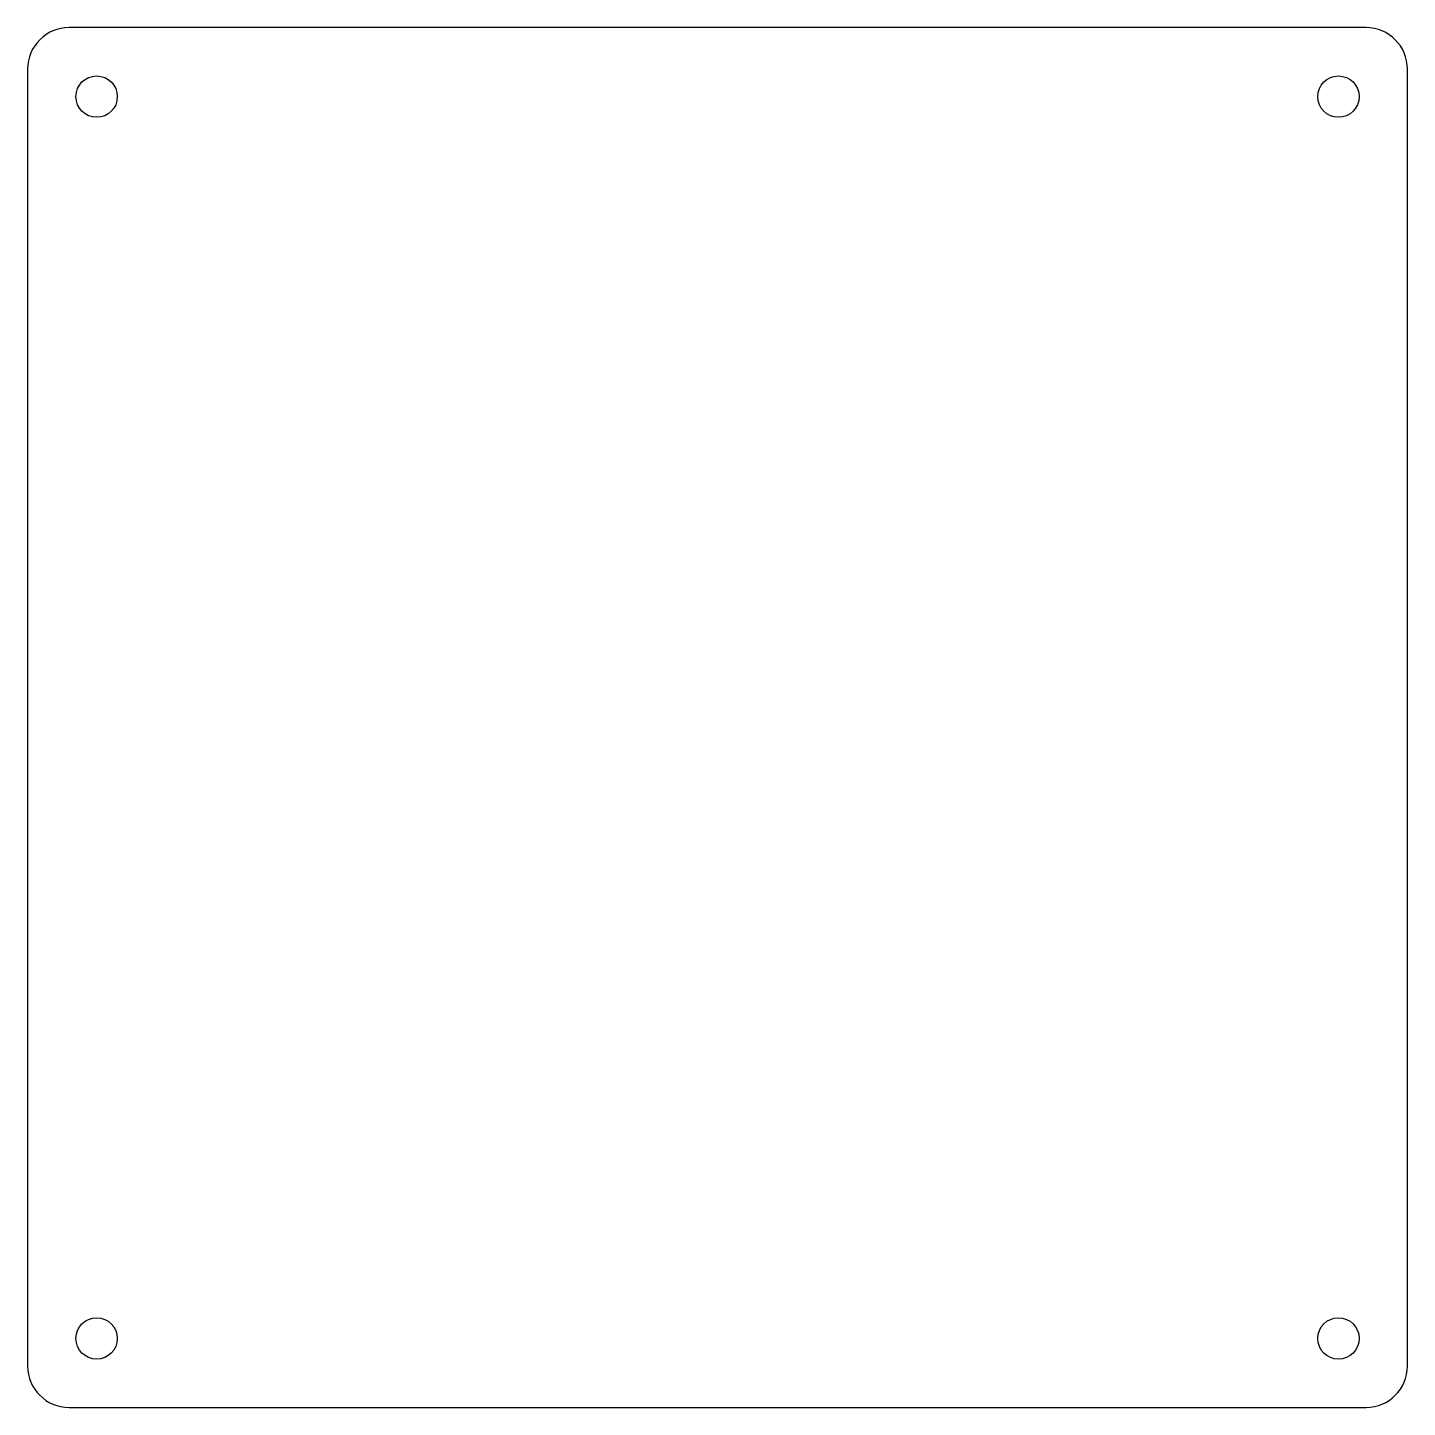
# Model space of a CAD drawing. Header units: millimetres. Extents: x 251 to 351, y 200 to 300.
import ezdxf

# ---------------------------------------------------------------- set-up
doc = ezdxf.new("R2010")
doc.units = ezdxf.units.MM
doc.header["$LTSCALE"] = 2
doc.layers.add('1轮廓实线层', color=7, linetype='Continuous')

msp = doc.modelspace()

# ---------------------------------------------------------------- linework, layer by layer
at = {"layer": '1轮廓实线层'}
for p, q in [((348.43, 300.12), (254.43, 300.12)), ((251.43, 297.12), (251.43, 203.12)), ((351.43, 203.12), (351.43, 297.12)), ((254.43, 200.12), (348.43, 200.12))]:
    msp.add_line(p, q, dxfattribs=at)
for centre in [(256.43, 295.12), (346.43, 295.12), (256.43, 205.12), (346.43, 205.12)]:
    msp.add_circle(centre, 1.5, dxfattribs=at)
for centre, start, end in [((254.43, 297.12), 90, 180), ((348.43, 297.12), 0, 90), ((254.43, 203.12), 180, 270), ((348.43, 203.12), 270, 0)]:
    msp.add_arc(centre, 3, start, end, dxfattribs=at)

doc.saveas('drawing.dxf')
